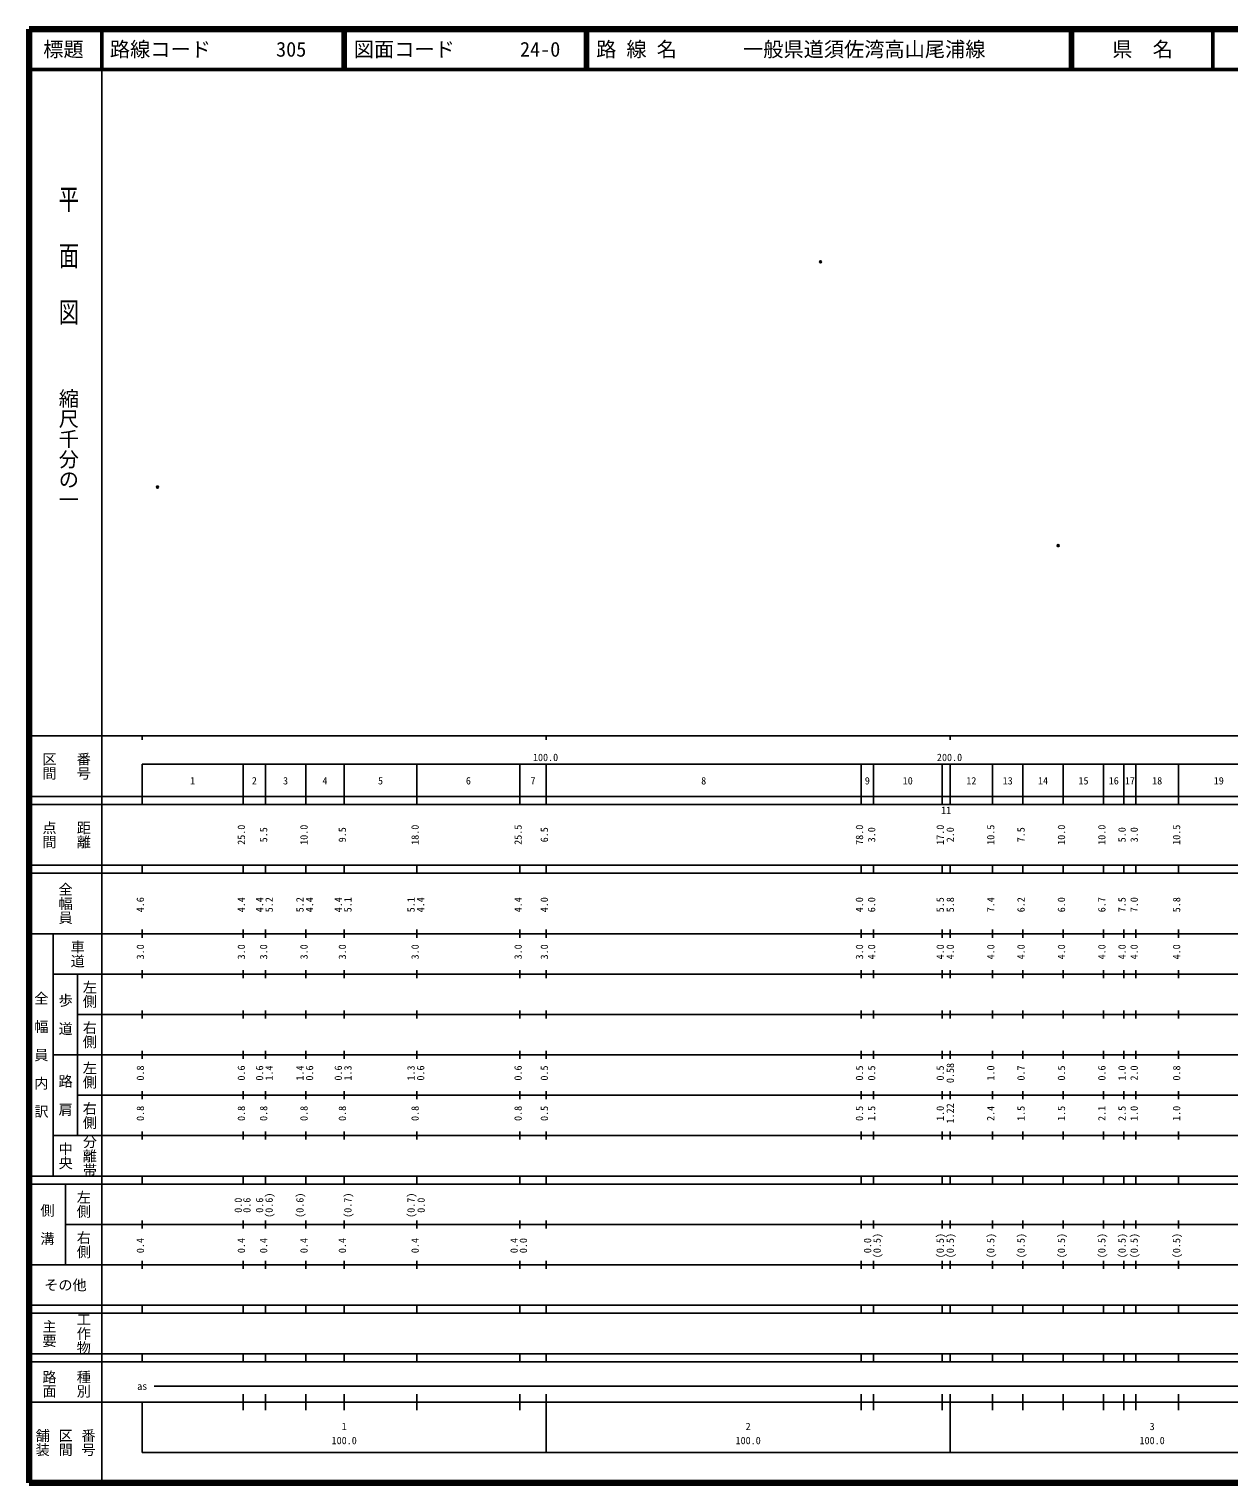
# Model space of a CAD drawing. Units: millimetres on the paper. Extents: x 40 to 680, y 20 to 380.
# Drawn here: x 40 to 337, y 20 to 380 of the extents above; entities that cross this region are included whole.
import ezdxf
from ezdxf.enums import TextEntityAlignment as Align

# ---------------------------------------------------------------- set-up
doc = ezdxf.new("R2010")
doc.units = ezdxf.units.MM
doc.header["$PDMODE"] = 32
doc.header["$PDSIZE"] = 0.5
doc.layers.add('M-OTRS', color=6, linetype='Continuous')
doc.layers.add('M-TTL-TXT', color=7, linetype='Continuous')
for name, color, linetype, lineweight in [('M-TTL', 2, 'Continuous', 140), ('M-TTL-BAND', 7, 'Continuous', 25), ('M-TTL-LINE', 7, 'Continuous', 50)]:
    doc.layers.add(name, color=color, linetype=linetype, lineweight=lineweight)
doc.styles.add('@ＭＳ ゴシック', font='')
doc.styles.add('ＭＳ ゴシック', font='')
doc.styles.get('@ＭＳ ゴシック').set_extended_font_data('@MS Gothic')
doc.styles.get('ＭＳ ゴシック').set_extended_font_data('MS Gothic')

msp = doc.modelspace()

# ---------------------------------------------------------------- linework, layer by layer
at = {"layer": 'M-OTRS'}
for p in [(235.928, 322.378), (71.793, 266.604), (294.738, 252.086)]:
    msp.add_point(p, dxfattribs=at)
at = {"layer": 'M-TTL'}
for p, q in [((40, 380), (40, 20)), ((680, 380), (40, 380)), ((40, 20), (680, 20))]:
    msp.add_line(p, q, dxfattribs=at)
at = {"layer": 'M-TTL-BAND'}
for p, q in [((58, 370), (58, 20)), ((40, 205), (579, 205)), ((68, 205), (68, 204)), ((168, 205), (168, 204)), ((268, 205), (268, 204)), ((68, 198), (579, 198)), ((68, 198), (68, 188)), ((93, 188), (93, 198)), ((98.5, 188), (98.5, 198)), ((108.5, 188), (108.5, 198)), ((118, 188), (118, 198)), ((136, 188), (136, 198)), ((161.5, 188), (161.5, 198)), ((168, 188), (168, 198)), ((246, 188), (246, 198)), ((249, 188), (249, 198)), ((266, 188), (266, 198)), ((268, 188), (268, 198)), ((278.5, 188), (278.5, 198)), ((286, 188), (286, 198)), ((296, 188), (296, 198)), ((306, 188), (306, 198)), ((311, 188), (311, 198)), ((314, 188), (314, 198)), ((324.5, 188), (324.5, 198)), ((40, 190), (579, 190)), ((40, 188), (579, 188)), ((40, 173), (579, 173)), ((68, 171), (68, 173)), ((93, 171), (93, 173)), ((98.5, 171), (98.5, 173)), ((108.5, 171), (108.5, 173)), ((118, 171), (118, 173)), ((136, 171), (136, 173)), ((161.5, 171), (161.5, 173)), ((168, 171), (168, 173)), ((246, 171), (246, 173)), ((249, 171), (249, 173)), ((266, 171), (266, 173)), ((268, 171), (268, 173)), ((278.5, 171), (278.5, 173)), ((286, 171), (286, 173)), ((296, 171), (296, 173)), ((306, 171), (306, 173)), ((311, 171), (311, 173)), ((314, 171), (314, 173)), ((324.5, 171), (324.5, 173)), ((40, 171), (579, 171)), ((40, 156), (579, 156)), ((46, 96), (46, 156)), ((68, 155), (68, 157)), ((93, 155), (93, 157)), ((98.5, 155), (98.5, 157)), ((108.5, 155), (108.5, 157)), ((118, 155), (118, 157)), ((136, 155), (136, 157)), ((161.5, 155), (161.5, 157)), ((168, 155), (168, 157)), ((246, 155), (246, 157)), ((249, 155), (249, 157)), ((266, 155), (266, 157)), ((268, 155), (268, 157)), ((278.5, 155), (278.5, 157)), ((286, 155), (286, 157)), ((296, 155), (296, 157)), ((306, 155), (306, 157)), ((311, 155), (311, 157)), ((314, 155), (314, 157)), ((324.5, 155), (324.5, 157)), ((46, 146), (579, 146)), ((52, 146), (52, 106)), ((68, 145), (68, 147)), ((93, 145), (93, 147)), ((98.5, 145), (98.5, 147)), ((108.5, 145), (108.5, 147)), ((118, 145), (118, 147)), ((136, 145), (136, 147)), ((161.5, 145), (161.5, 147)), ((168, 145), (168, 147)), ((246, 145), (246, 147)), ((249, 145), (249, 147)), ((266, 145), (266, 147)), ((268, 145), (268, 147)), ((278.5, 145), (278.5, 147)), ((286, 145), (286, 147)), ((296, 145), (296, 147)), ((306, 145), (306, 147)), ((311, 145), (311, 147)), ((314, 145), (314, 147)), ((324.5, 145), (324.5, 147)), ((68, 135), (68, 137)), ((93, 135), (93, 137)), ((98.5, 135), (98.5, 137)), ((108.5, 135), (108.5, 137)), ((118, 135), (118, 137)), ((136, 135), (136, 137)), ((161.5, 135), (161.5, 137)), ((168, 135), (168, 137)), ((246, 135), (246, 137)), ((249, 135), (249, 137)), ((266, 135), (266, 137)), ((268, 135), (268, 137)), ((278.5, 135), (278.5, 137)), ((286, 135), (286, 137)), ((296, 135), (296, 137)), ((306, 135), (306, 137)), ((311, 135), (311, 137)), ((314, 135), (314, 137)), ((324.5, 135), (324.5, 137)), ((52, 136), (579, 136)), ((46, 126), (579, 126)), ((68, 125), (68, 127)), ((93, 125), (93, 127)), ((98.5, 125), (98.5, 127)), ((108.5, 125), (108.5, 127)), ((118, 125), (118, 127)), ((136, 125), (136, 127)), ((161.5, 125), (161.5, 127)), ((168, 125), (168, 127)), ((246, 125), (246, 127)), ((249, 125), (249, 127)), ((266, 125), (266, 127)), ((268, 125), (268, 127)), ((278.5, 125), (278.5, 127)), ((286, 125), (286, 127)), ((296, 125), (296, 127)), ((306, 125), (306, 127)), ((311, 125), (311, 127)), ((314, 125), (314, 127)), ((324.5, 125), (324.5, 127)), ((52, 116), (579, 116)), ((68, 115), (68, 117)), ((93, 115), (93, 117)), ((98.5, 115), (98.5, 117)), ((108.5, 115), (108.5, 117)), ((118, 115), (118, 117)), ((136, 115), (136, 117)), ((161.5, 115), (161.5, 117)), ((168, 115), (168, 117)), ((246, 115), (246, 117)), ((249, 115), (249, 117)), ((266, 115), (266, 117)), ((268, 115), (268, 117)), ((278.5, 115), (278.5, 117)), ((286, 115), (286, 117)), ((296, 115), (296, 117)), ((306, 115), (306, 117)), ((311, 115), (311, 117)), ((314, 115), (314, 117)), ((324.5, 115), (324.5, 117)), ((46, 106), (579, 106)), ((68, 105), (68, 107)), ((93, 105), (93, 107)), ((98.5, 105), (98.5, 107)), ((108.5, 105), (108.5, 107)), ((118, 105), (118, 107)), ((136, 105), (136, 107)), ((161.5, 105), (161.5, 107)), ((168, 105), (168, 107)), ((246, 105), (246, 107)), ((249, 105), (249, 107)), ((266, 105), (266, 107)), ((268, 105), (268, 107)), ((278.5, 105), (278.5, 107)), ((286, 105), (286, 107)), ((296, 105), (296, 107)), ((306, 105), (306, 107)), ((311, 105), (311, 107)), ((314, 105), (314, 107)), ((324.5, 105), (324.5, 107)), ((40, 96), (579, 96)), ((40, 94), (579, 94)), ((49, 94), (49, 74)), ((68, 94), (68, 96)), ((93, 94), (93, 96)), ((98.5, 94), (98.5, 96)), ((108.5, 94), (108.5, 96)), ((118, 94), (118, 96)), ((136, 94), (136, 96)), ((161.5, 94), (161.5, 96)), ((168, 94), (168, 96)), ((246, 94), (246, 96)), ((249, 94), (249, 96)), ((266, 94), (266, 96)), ((268, 94), (268, 96)), ((278.5, 94), (278.5, 96)), ((286, 94), (286, 96)), ((296, 94), (296, 96)), ((306, 94), (306, 96)), ((311, 94), (311, 96)), ((314, 94), (314, 96)), ((324.5, 94), (324.5, 96)), ((49, 84), (579, 84)), ((68, 83), (68, 85)), ((93, 83), (93, 85)), ((98.5, 83), (98.5, 85)), ((108.5, 83), (108.5, 85)), ((118, 83), (118, 85)), ((136, 83), (136, 85)), ((161.5, 83), (161.5, 85)), ((168, 83), (168, 85)), ((246, 83), (246, 85)), ((249, 83), (249, 85)), ((266, 83), (266, 85)), ((268, 83), (268, 85)), ((278.5, 83), (278.5, 85)), ((286, 83), (286, 85)), ((296, 83), (296, 85)), ((306, 83), (306, 85)), ((311, 83), (311, 85)), ((314, 83), (314, 85)), ((324.5, 83), (324.5, 85)), ((40, 74), (579, 74)), ((68, 73), (68, 75)), ((93, 73), (93, 75)), ((98.5, 73), (98.5, 75)), ((108.5, 73), (108.5, 75)), ((118, 73), (118, 75)), ((136, 73), (136, 75)), ((161.5, 73), (161.5, 75)), ((168, 73), (168, 75)), ((246, 73), (246, 75)), ((249, 73), (249, 75)), ((266, 73), (266, 75)), ((268, 73), (268, 75)), ((278.5, 73), (278.5, 75)), ((286, 73), (286, 75)), ((296, 73), (296, 75)), ((306, 73), (306, 75)), ((311, 73), (311, 75)), ((314, 73), (314, 75)), ((324.5, 73), (324.5, 75)), ((40, 64), (579, 64)), ((40, 62), (579, 62)), ((68, 62), (68, 64)), ((93, 62), (93, 64)), ((98.5, 62), (98.5, 64)), ((108.5, 62), (108.5, 64)), ((118, 62), (118, 64)), ((136, 62), (136, 64)), ((161.5, 62), (161.5, 64)), ((168, 62), (168, 64)), ((246, 62), (246, 64)), ((249, 62), (249, 64)), ((266, 62), (266, 64)), ((268, 62), (268, 64)), ((278.5, 62), (278.5, 64)), ((286, 62), (286, 64)), ((296, 62), (296, 64)), ((306, 62), (306, 64)), ((311, 62), (311, 64)), ((314, 62), (314, 64)), ((324.5, 62), (324.5, 64)), ((40, 52), (579, 52)), ((68, 50), (68, 52)), ((93, 50), (93, 52)), ((98.5, 50), (98.5, 52)), ((108.5, 50), (108.5, 52)), ((118, 50), (118, 52)), ((136, 50), (136, 52)), ((161.5, 50), (161.5, 52)), ((168, 50), (168, 52)), ((246, 50), (246, 52)), ((249, 50), (249, 52)), ((266, 50), (266, 52)), ((268, 50), (268, 52)), ((278.5, 50), (278.5, 52)), ((286, 50), (286, 52)), ((296, 50), (296, 52)), ((306, 50), (306, 52)), ((311, 50), (311, 52)), ((314, 50), (314, 52)), ((324.5, 50), (324.5, 52)), ((40, 50), (579, 50)), ((71, 44), (565, 44)), ((40, 40), (579, 40)), ((68, 40), (68, 27.5)), ((93, 38), (93, 42)), ((98.5, 38), (98.5, 42)), ((108.5, 38), (108.5, 42)), ((118, 38), (118, 42)), ((136, 38), (136, 42)), ((161.5, 38), (161.5, 42)), ((168, 27.5), (168, 42)), ((246, 38), (246, 42)), ((249, 38), (249, 42)), ((266, 38), (266, 42)), ((268, 27.5), (268, 42)), ((278.5, 38), (278.5, 42)), ((286, 38), (286, 42)), ((296, 38), (296, 42)), ((306, 38), (306, 42)), ((311, 38), (311, 42)), ((314, 38), (314, 42)), ((324.5, 38), (324.5, 42)), ((68, 27.5), (579, 27.5))]:
    msp.add_line(p, q, dxfattribs=at)
at = {"layer": 'M-TTL-LINE'}
for p, q in [((58, 380), (58, 370)), ((117.75, 380), (117.75, 370)), ((118.25, 380), (118.25, 370)), ((177.75, 380), (177.75, 370)), ((178.25, 380), (178.25, 370)), ((297.75, 380), (297.75, 370)), ((298.25, 380), (298.25, 370)), ((333, 380), (333, 370)), ((40, 370), (680, 370))]:
    msp.add_line(p, q, dxfattribs=at)

# ---------------------------------------------------------------- texts
at = {"layer": 'M-TTL-BAND', "style": '@ＭＳ ゴシック', "width": 1.4}
msp.add_text('平  面  図', height=3.666, rotation=270, dxfattribs=at).set_placement((49.777, 306.475), align=Align.MIDDLE_RIGHT)
at = {"layer": 'M-TTL-BAND', "style": '@ＭＳ ゴシック'}
msp.add_text('縮尺千分の一', height=3.666, rotation=270, dxfattribs=at).set_placement((49.777, 261.03), align=Align.MIDDLE_RIGHT)
for s, p in [('区間', (45, 197.5)), ('番号', (53.5, 197.5)), ('点間', (45, 180.5)), ('距離', (53.5, 180.5)), ('全幅員', (49, 163.5)), ('車道', (52, 151)), ('左側', (55, 141)), ('全\u3000幅\u3000員\u3000内\u3000訳', (43, 126)), ('歩\u3000道', (49, 136)), ('右側', (55, 131)), ('左側', (55, 121)), ('路\u3000肩', (49, 116)), ('右側', (55, 111)), ('分離帯', (55, 101)), ('中央', (49, 101)), ('左側', (53.5, 89)), ('側\u3000溝', (44.5, 84)), ('右側', (53.5, 79)), ('工作物', (53.5, 57)), ('主要', (45, 57)), ('路面', (45, 44.5)), ('種別', (53.5, 44.5)), ('舗装', (43.333, 30)), ('区間', (49, 30)), ('番号', (54.667, 30))]:
    msp.add_text(s, height=2.566, rotation=270, dxfattribs=at).set_placement(p, align=Align.MIDDLE_CENTER)
at = {"layer": 'M-TTL-BAND', "style": 'ＭＳ ゴシック'}
for s, p in [('100.0', (167.844, 198.195)), ('200.0', (267.844, 198.195)), ('1', (80.5, 192.405)), ('2', (95.75, 192.405)), ('3', (103.5, 192.405)), ('4', (113.25, 192.405)), ('5', (127, 192.405)), ('6', (148.75, 192.405)), ('7', (164.75, 192.405)), ('8', (207, 192.405)), ('9', (247.5, 192.405)), ('10', (257.5, 192.405)), ('12', (273.25, 192.405)), ('13', (282.25, 192.405)), ('14', (291, 192.405)), ('15', (301, 192.405)), ('16', (308.5, 192.405)), ('17', (312.5, 192.405)), ('18', (319.25, 192.405)), ('19', (334.5, 192.405)), ('11', (267, 185.085)), ('as', (68, 42.5)), ('1', (118, 32.523)), ('2', (218, 32.523)), ('3', (318, 32.523)), ('100.0', (118, 29.033)), ('100.0', (218, 29.033)), ('100.0', (318, 29.033))]:
    msp.add_text(s, height=1.833, dxfattribs=at).set_placement(p, align=Align.BOTTOM_CENTER)
for s, p in [('25.0', (94, 180.5)), ('5.5', (99.5, 180.5)), ('10.0', (109.5, 180.5)), ('9.5', (119, 180.5)), ('18.0', (137, 180.5)), ('25.5', (162.5, 180.5)), ('6.5', (169, 180.5)), ('78.0', (247, 180.5)), ('3.0', (250, 180.5)), ('17.0', (267, 180.5)), ('2.0', (269.488, 180.5)), ('10.5', (279.5, 180.5)), ('7.5', (287, 180.5)), ('10.0', (297, 180.5)), ('10.0', (307, 180.5)), ('5.0', (312, 180.5)), ('3.0', (315, 180.5)), ('10.5', (325.5, 180.5)), ('4.6', (69, 163.174)), ('4.4', (94, 163.174)), ('4.4', (98.5, 163.174)), ('5.2', (100.87, 163.174)), ('5.2', (108.5, 163.174)), ('4.4', (110.87, 163.174)), ('4.4', (118, 163.174)), ('5.1', (120.37, 163.174)), ('5.1', (136, 163.174)), ('4.4', (138.37, 163.174)), ('4.4', (162.5, 163.174)), ('4.0', (169, 163.174)), ('4.0', (247, 163.174)), ('6.0', (250, 163.174)), ('5.5', (267, 163.174)), ('5.8', (269.488, 163.174)), ('7.4', (279.5, 163.174)), ('6.2', (287, 163.174)), ('6.0', (297, 163.174)), ('6.7', (307, 163.174)), ('7.5', (312, 163.174)), ('7.0', (315, 163.174)), ('5.8', (325.5, 163.174)), ('3.0', (69, 151.5)), ('3.0', (94, 151.5)), ('3.0', (99.5, 151.5)), ('3.0', (109.5, 151.5)), ('3.0', (119, 151.5)), ('3.0', (137, 151.5)), ('3.0', (162.5, 151.5)), ('3.0', (169, 151.5)), ('3.0', (247, 151.5)), ('4.0', (250, 151.5)), ('4.0', (267, 151.5)), ('4.0', (269.488, 151.5)), ('4.0', (279.5, 151.5)), ('4.0', (287, 151.5)), ('4.0', (297, 151.5)), ('4.0', (307, 151.5)), ('4.0', (312, 151.5)), ('4.0', (315, 151.5)), ('4.0', (325.5, 151.5)), ('0.8', (69, 121.5)), ('0.6', (94, 121.5)), ('0.6', (98.5, 121.5)), ('1.4', (100.87, 121.5)), ('1.4', (108.5, 121.5)), ('0.6', (110.87, 121.5)), ('0.6', (118, 121.5)), ('1.3', (120.37, 121.5)), ('1.3', (136, 121.5)), ('0.6', (138.37, 121.5)), ('0.6', (162.5, 121.5)), ('0.5', (169, 121.5)), ('0.5', (247, 121.5)), ('0.5', (250, 121.5)), ('0.5', (267, 121.5)), ('0.58', (269.488, 121.5)), ('1.0', (279.5, 121.5)), ('0.7', (287, 121.5)), ('0.5', (297, 121.5)), ('0.6', (307, 121.5)), ('1.0', (312, 121.5)), ('2.0', (315, 121.5)), ('0.8', (325.5, 121.5)), ('0.8', (69, 111.5)), ('0.8', (94, 111.5)), ('0.8', (99.5, 111.5)), ('0.8', (109.5, 111.5)), ('0.8', (119, 111.5)), ('0.8', (137, 111.5)), ('0.8', (162.5, 111.5)), ('0.5', (169, 111.5)), ('0.5', (247, 111.5)), ('1.5', (250, 111.5)), ('1.0', (267, 111.5)), ('1.22', (269.488, 111.5)), ('2.4', (279.5, 111.5)), ('1.5', (287, 111.5)), ('1.5', (297, 111.5)), ('2.1', (307, 111.5)), ('2.5', (312, 111.5)), ('1.0', (315, 111.5)), ('1.0', (325.5, 111.5)), ('0.0', (93.219, 88.764)), ('0.6', (95.37, 88.764)), ('0.6', (98.5, 88.764)), ('(0.6)', (100.87, 88.764)), ('(0.6)', (108.5, 88.764)), ('(0.7)', (120.37, 88.764)), ('(0.7)', (136, 88.764)), ('0.0', (138.498, 88.764)), ('0.4', (69, 78.764)), ('0.4', (94, 78.764)), ('0.4', (99.5, 78.764)), ('0.4', (109.5, 78.764)), ('0.4', (119, 78.764)), ('0.4', (137, 78.764)), ('0.4', (161.5, 78.764)), ('0.0', (163.804, 78.764)), ('0.0', (249.01, 78.764)), ('(0.5)', (251.37, 78.764)), ('(0.5)', (267, 78.764)), ('(0.5)', (269.488, 78.764)), ('(0.5)', (279.5, 78.764)), ('(0.5)', (287, 78.764)), ('(0.5)', (297, 78.764)), ('(0.5)', (307, 78.764)), ('(0.5)', (312, 78.764)), ('(0.5)', (315, 78.764)), ('(0.5)', (325.5, 78.764))]:
    msp.add_text(s, height=1.833, rotation=90, dxfattribs=at).set_placement(p, align=Align.BOTTOM_CENTER)
msp.add_text('その他', height=2.566, dxfattribs=at).set_placement((49, 69), align=Align.MIDDLE_CENTER)
at = {"layer": 'M-TTL-TXT', "style": 'ＭＳ ゴシック'}
for s, p in [('標題', (48.5, 375)), ('県\u3000名', (315.625, 375))]:
    msp.add_text(s, height=3.666, dxfattribs=at).set_placement(p, align=Align.MIDDLE_CENTER)
for s, p in [('路線コード', (60, 375)), ('305', (101.142, 375)), ('図面コード', (120.38, 375)), ('24-0', (161.521, 375)), ('路 線 名', (180.38, 375)), ('一般県道須佐湾高山尾浦線', (216.734, 375))]:
    msp.add_text(s, height=3.666, dxfattribs=at).set_placement(p, align=Align.MIDDLE_LEFT)

doc.saveas('drawing.dxf')
